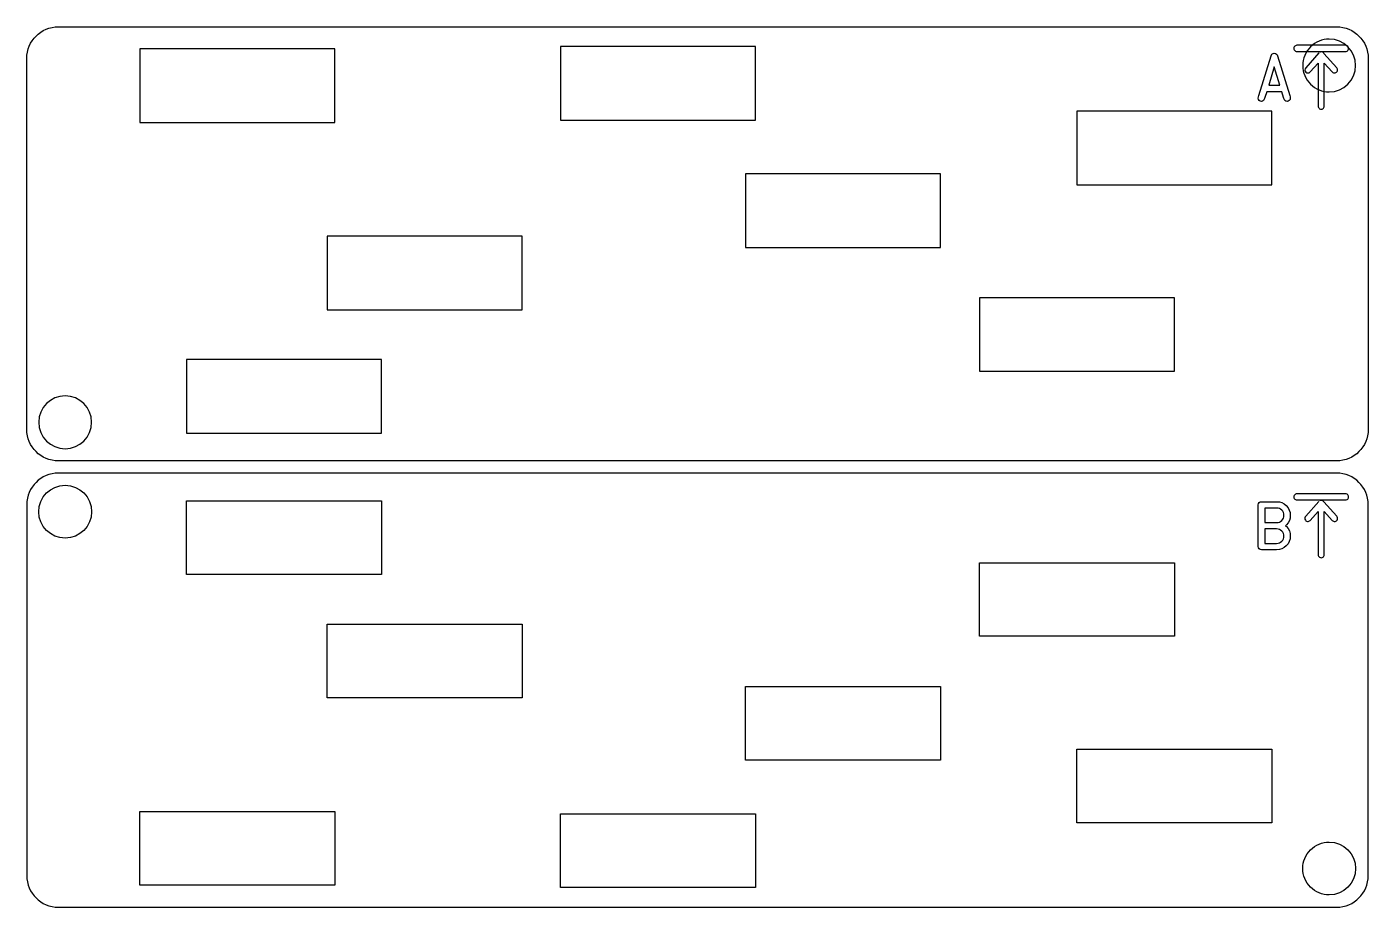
# Model space of a CAD drawing. Extents: x -6 to 210, y -39 to 103.
import ezdxf

# ---------------------------------------------------------------- set-up
doc = ezdxf.new("R2010")
doc.units = 0
doc.layers.add('LAYER_1', color=1, linetype='Continuous')

msp = doc.modelspace()

# ---------------------------------------------------------------- linework, layer by layer
at = {"layer": 'LAYER_1', "color": 7}
for p, q in [((-1.27, 102.59), (204.47, 102.59)), ((-6.35, 37.82), (-6.35, 97.51)), ((209.55, 97.51), (209.55, 37.82)), ((204.47, 32.74), (-1.27, 32.74)), ((204.47, 30.76), (-1.27, 30.76)), ((-6.35, 25.68), (-6.35, -34.01)), ((209.55, -34.01), (209.55, 25.68)), ((-1.27, -39.09), (204.47, -39.09))]:
    msp.add_line(p, q, dxfattribs=at)
at = {"layer": 'LAYER_1', "color": 1}
for p, q in [((110.94, 99.44), (79.56, 99.44)), ((79.56, 99.44), (79.56, 87.59)), ((110.94, 87.59), (110.94, 99.44)), ((43.2, 99.06), (11.83, 99.06)), ((11.83, 99.06), (11.83, 87.21)), ((43.2, 87.21), (43.2, 99.06)), ((194.02, 89.01), (162.64, 89.01)), ((162.64, 89.01), (162.64, 77.16)), ((194.02, 77.16), (194.02, 89.01)), ((11.83, 87.21), (43.2, 87.21)), ((79.56, 87.59), (110.94, 87.59)), ((140.72, 78.95), (109.35, 78.95)), ((109.35, 78.95), (109.35, 67.1)), ((140.72, 67.1), (140.72, 78.95)), ((162.64, 77.16), (194.02, 77.16)), ((73.37, 68.9), (41.99, 68.9)), ((41.99, 68.9), (41.99, 57.05)), ((73.37, 57.05), (73.37, 68.9)), ((109.35, 67.1), (140.72, 67.1)), ((178.37, 59), (147, 59)), ((147, 59), (147, 47.15)), ((178.37, 47.15), (178.37, 59)), ((41.99, 57.05), (73.37, 57.05)), ((50.72, 49.06), (19.35, 49.06)), ((19.35, 49.06), (19.35, 37.21)), ((50.72, 37.21), (50.72, 49.06)), ((147, 47.15), (178.37, 47.15)), ((19.35, 37.21), (50.72, 37.21)), ((19.35, 26.29), (50.72, 26.29)), ((19.35, 14.44), (19.35, 26.29)), ((50.72, 26.29), (50.72, 14.44)), ((147, 16.35), (178.37, 16.35)), ((147, 4.5), (147, 16.35)), ((178.37, 16.35), (178.37, 4.5)), ((50.72, 14.44), (19.35, 14.44)), ((41.99, 6.45), (73.37, 6.45)), ((41.99, -5.4), (41.99, 6.45)), ((73.37, 6.45), (73.37, -5.4)), ((178.37, 4.5), (147, 4.5)), ((109.35, -3.6), (140.72, -3.6)), ((109.35, -15.45), (109.35, -3.6)), ((140.72, -3.6), (140.72, -15.45)), ((73.37, -5.4), (41.99, -5.4)), ((162.64, -13.66), (194.02, -13.66)), ((162.64, -25.51), (162.64, -13.66)), ((194.02, -13.66), (194.02, -25.51)), ((140.72, -15.45), (109.35, -15.45)), ((11.83, -23.71), (43.2, -23.71)), ((11.83, -35.56), (11.83, -23.71)), ((43.2, -23.71), (43.2, -35.56)), ((79.56, -24.09), (110.94, -24.09)), ((79.56, -35.94), (79.56, -24.09)), ((110.94, -24.09), (110.94, -35.94)), ((194.02, -25.51), (162.64, -25.51)), ((43.2, -35.56), (11.83, -35.56)), ((110.94, -35.94), (79.56, -35.94))]:
    msp.add_line(p, q, dxfattribs=at)
at = {"layer": 'LAYER_1', "color": 5}
for p, q in [((205.9, 99.61), (198.09, 99.61)), ((191.96, 91.52), (193.92, 97.93)), ((194.95, 97.93), (196.92, 91.52)), ((198.09, 98.61), (205.9, 98.61)), ((201.62, 98.38), (199.49, 96)), ((204.5, 96), (202.42, 98.32)), ((194.44, 96.13), (193.54, 93.18)), ((195.33, 93.18), (194.44, 96.13)), ((200.23, 95.33), (201.49, 96.74)), ((201.49, 96.74), (201.49, 89.83)), ((202.49, 89.83), (202.49, 96.74)), ((202.49, 96.74), (203.76, 95.33)), ((193.54, 93.18), (195.33, 93.18)), ((193.22, 92.14), (192.94, 91.21)), ((195.65, 92.14), (193.22, 92.14)), ((195.93, 91.21), (195.65, 92.14)), ((192.37, 26.17), (194.82, 26.17)), ((205.9, 27.44), (198.09, 27.44)), ((198.09, 26.44), (205.9, 26.44)), ((201.62, 26.21), (199.49, 23.82)), ((204.5, 23.82), (202.43, 26.15)), ((191.85, 18.94), (191.85, 25.66)), ((194.82, 25.14), (192.89, 25.14)), ((192.89, 25.14), (192.89, 22.81)), ((200.23, 23.15), (201.49, 24.57)), ((201.49, 24.57), (201.49, 17.66)), ((202.49, 17.66), (202.49, 24.57)), ((202.49, 24.57), (203.76, 23.15)), ((192.89, 22.81), (194.82, 22.81)), ((194.82, 21.78), (192.89, 21.78)), ((192.89, 21.78), (192.89, 19.45)), ((192.89, 19.45), (194.82, 19.45)), ((194.82, 18.42), (192.37, 18.42))]:
    msp.add_line(p, q, dxfattribs=at)
at = {"layer": 'LAYER_1', "color": 7}
for points in [[(-6.35, 97.51), (-6.35, 100.32), (-4.08, 102.59), (-1.27, 102.59)], [(204.47, 102.59), (207.28, 102.59), (209.55, 100.32), (209.55, 97.51)], [(-1.27, 32.74), (-4.08, 32.74), (-6.35, 35), (-6.35, 37.82)], [(209.55, 37.82), (209.55, 35), (207.28, 32.74), (204.47, 32.74)], [(-1.27, 30.76), (-4.08, 30.76), (-6.35, 28.5), (-6.35, 25.68)], [(209.55, 25.68), (209.55, 28.5), (207.28, 30.76), (204.47, 30.76)], [(-6.35, -34.01), (-6.35, -36.82), (-4.08, -39.09), (-1.27, -39.09)], [(204.47, -39.09), (207.28, -39.09), (209.55, -36.82), (209.55, -34.01)]]:
    msp.add_open_spline(points, degree=3, dxfattribs=at)
at = {"layer": 'LAYER_1', "color": 5}
for points in [[(197.65, 99.37), (197.56, 99.21), (197.56, 99.02), (197.65, 98.86)], [(198.09, 99.61), (197.91, 99.62), (197.74, 99.52), (197.65, 99.37)], [(206.34, 99.37), (206.25, 99.52), (206.08, 99.62), (205.9, 99.61)], [(206.34, 98.86), (206.43, 99.02), (206.43, 99.21), (206.34, 99.37)], [(193.93, 97.93), (193.95, 98.03), (193.99, 98.11), (194.07, 98.19)], [(194.07, 98.19), (194.17, 98.29), (194.29, 98.35), (194.44, 98.35)], [(194.44, 98.35), (194.58, 98.35), (194.7, 98.29), (194.8, 98.19)], [(194.8, 98.19), (194.88, 98.11), (194.92, 98.03), (194.94, 97.93)], [(197.65, 98.86), (197.74, 98.71), (197.91, 98.61), (198.09, 98.61)], [(202.01, 98.56), (201.89, 98.56), (201.78, 98.52), (201.69, 98.45)], [(202.42, 98.33), (202.33, 98.47), (202.17, 98.56), (202.01, 98.56)], [(205.9, 98.61), (206.08, 98.61), (206.25, 98.71), (206.34, 98.86)], [(199.49, 96), (199.3, 95.79), (199.32, 95.47), (199.53, 95.29)], [(199.53, 95.29), (199.73, 95.11), (200.05, 95.12), (200.23, 95.33)], [(203.76, 95.33), (203.88, 95.2), (204.06, 95.14), (204.23, 95.17)], [(204.23, 95.17), (204.41, 95.21), (204.55, 95.34), (204.61, 95.51)], [(204.61, 95.51), (204.66, 95.68), (204.62, 95.86), (204.5, 96)], [(191.85, 91.11), (191.85, 91.23), (191.89, 91.37), (191.96, 91.52)], [(192, 90.74), (191.9, 90.85), (191.85, 90.97), (191.85, 91.11)], [(192.37, 90.59), (192.23, 90.59), (192.11, 90.64), (192, 90.74)], [(192.7, 90.74), (192.62, 90.64), (192.51, 90.59), (192.37, 90.59)], [(192.94, 91.21), (192.87, 91), (192.79, 90.85), (192.7, 90.74)], [(196.16, 90.74), (196.08, 90.85), (196, 91), (195.93, 91.21)], [(196.5, 90.59), (196.36, 90.59), (196.25, 90.64), (196.16, 90.74)], [(196.86, 90.74), (196.76, 90.64), (196.64, 90.59), (196.5, 90.59)], [(197.02, 91.11), (197.02, 90.97), (196.97, 90.85), (196.86, 90.74)], [(196.92, 91.52), (196.99, 91.37), (197.02, 91.23), (197.02, 91.11)], [(201.49, 89.83), (201.49, 89.65), (201.59, 89.49), (201.74, 89.4)], [(201.74, 89.4), (201.9, 89.3), (202.09, 89.3), (202.25, 89.4)], [(202.25, 89.4), (202.4, 89.49), (202.5, 89.65), (202.49, 89.83)], [(191.85, 25.66), (191.85, 25.8), (191.9, 25.92), (192, 26.02)], [(192, 26.02), (192.11, 26.12), (192.23, 26.17), (192.37, 26.17)], [(194.82, 26.17), (195.43, 26.17), (195.95, 25.96), (196.37, 25.53)], [(197.65, 27.19), (197.56, 27.04), (197.56, 26.84), (197.65, 26.69)], [(198.09, 27.44), (197.91, 27.44), (197.74, 27.35), (197.65, 27.19)], [(197.65, 26.69), (197.74, 26.53), (197.91, 26.44), (198.09, 26.44)], [(201.96, 26.38), (201.86, 26.38), (201.77, 26.34), (201.69, 26.28)], [(202.42, 26.15), (202.32, 26.31), (202.14, 26.4), (201.96, 26.38)], [(206.34, 27.19), (206.25, 27.35), (206.08, 27.44), (205.9, 27.44)], [(205.9, 26.44), (206.08, 26.44), (206.25, 26.53), (206.34, 26.69)], [(206.34, 26.69), (206.43, 26.84), (206.43, 27.04), (206.34, 27.19)], [(195.64, 24.8), (195.42, 25.03), (195.14, 25.14), (194.82, 25.14)], [(195.99, 23.98), (195.99, 24.3), (195.87, 24.57), (195.64, 24.8)], [(195.64, 23.15), (195.87, 23.38), (195.99, 23.66), (195.99, 23.98)], [(196.37, 25.53), (196.8, 25.1), (197.02, 24.58), (197.02, 23.98)], [(197.02, 23.98), (197.02, 23.37), (196.81, 22.85), (196.38, 22.43)], [(199.49, 23.82), (199.37, 23.69), (199.33, 23.5), (199.38, 23.33)], [(204.61, 23.33), (204.66, 23.5), (204.62, 23.69), (204.5, 23.82)], [(194.82, 22.81), (195.14, 22.81), (195.42, 22.93), (195.64, 23.15)], [(195.64, 21.44), (195.42, 21.67), (195.14, 21.78), (194.82, 21.78)], [(196.38, 22.43), (196.33, 22.38), (196.29, 22.34), (196.24, 22.3)], [(196.24, 22.3), (196.29, 22.26), (196.33, 22.21), (196.38, 22.17)], [(196.38, 22.17), (196.81, 21.74), (197.02, 21.22), (197.02, 20.62)], [(199.38, 23.33), (199.44, 23.16), (199.58, 23.03), (199.76, 23)], [(199.76, 23), (199.93, 22.96), (200.11, 23.02), (200.23, 23.15)], [(203.76, 23.15), (203.88, 23.02), (204.06, 22.96), (204.23, 23)], [(204.23, 23), (204.41, 23.03), (204.55, 23.16), (204.61, 23.33)], [(194.82, 19.45), (195.14, 19.45), (195.42, 19.57), (195.64, 19.8)], [(195.99, 20.62), (195.99, 20.94), (195.87, 21.21), (195.64, 21.44)], [(195.64, 19.8), (195.87, 20.02), (195.99, 20.3), (195.99, 20.62)], [(197.02, 20.62), (197.02, 20.01), (196.8, 19.49), (196.37, 19.06)], [(192, 18.57), (191.9, 18.67), (191.85, 18.8), (191.85, 18.94)], [(192.37, 18.42), (192.23, 18.42), (192.11, 18.47), (192, 18.57)], [(196.37, 19.06), (195.95, 18.63), (195.43, 18.42), (194.82, 18.42)], [(201.49, 17.66), (201.49, 17.48), (201.59, 17.31), (201.74, 17.22)], [(202.25, 17.22), (202.4, 17.31), (202.5, 17.48), (202.49, 17.66)], [(201.74, 17.22), (201.9, 17.13), (202.09, 17.13), (202.25, 17.22)]]:
    msp.add_open_spline(points, degree=3, dxfattribs=at)
at = {"layer": 'LAYER_1', "color": 3}
for points in [[(200.27, 99.37), (199.48, 98.57), (199.03, 97.49), (199.03, 96.36)], [(203.28, 100.61), (202.15, 100.61), (201.07, 100.16), (200.27, 99.37)], [(207.53, 96.36), (207.53, 98.71), (205.62, 100.61), (203.28, 100.61)], [(199.03, 96.36), (199.03, 95.23), (199.48, 94.15), (200.27, 93.36)], [(203.28, 92.11), (205.62, 92.11), (207.53, 94.01), (207.53, 96.36)], [(200.27, 93.36), (201.07, 92.56), (202.15, 92.11), (203.28, 92.11)], [(-0.18, 43.19), (-2.53, 43.19), (-4.43, 41.29), (-4.43, 38.94)], [(4.07, 38.94), (4.07, 41.29), (2.16, 43.19), (-0.18, 43.19)], [(-4.43, 38.94), (-4.43, 36.59), (-2.53, 34.69), (-0.18, 34.69)], [(-0.18, 34.69), (2.16, 34.69), (4.07, 36.59), (4.07, 38.94)], [(-4.43, 24.56), (-4.43, 26.91), (-2.53, 28.81), (-0.18, 28.81)], [(-0.18, 28.81), (2.16, 28.81), (4.07, 26.91), (4.07, 24.56)], [(-0.18, 20.31), (-2.53, 20.31), (-4.43, 22.21), (-4.43, 24.56)], [(4.07, 24.56), (4.07, 22.21), (2.16, 20.31), (-0.18, 20.31)], [(199.03, -32.86), (199.03, -31.73), (199.48, -30.65), (200.27, -29.86)], [(200.27, -29.86), (201.07, -29.06), (202.15, -28.61), (203.28, -28.61)], [(203.28, -28.61), (205.62, -28.61), (207.53, -30.51), (207.53, -32.86)], [(200.27, -35.87), (199.48, -35.07), (199.03, -33.99), (199.03, -32.86)], [(207.53, -32.86), (207.53, -35.21), (205.62, -37.11), (203.28, -37.11)], [(203.28, -37.11), (202.15, -37.11), (201.07, -36.66), (200.27, -35.87)]]:
    msp.add_open_spline(points, degree=3, dxfattribs=at)

doc.saveas('drawing.dxf')
